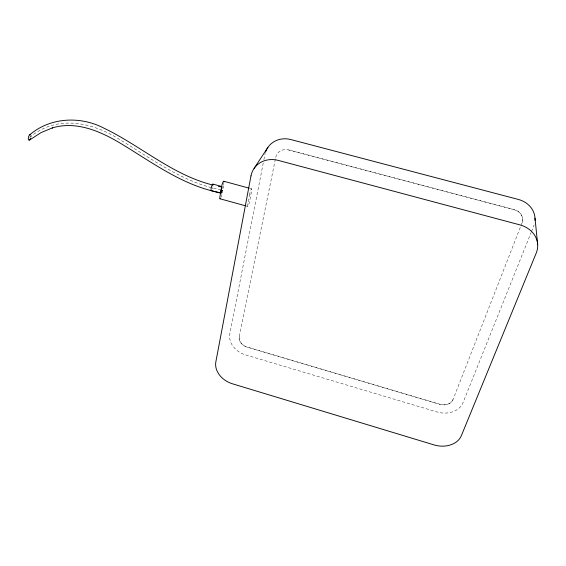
<?xml version="1.0" encoding="UTF-8"?>
<svg xmlns="http://www.w3.org/2000/svg" width="566" height="566" viewBox="0 0 566 566"><rect width="100%" height="100%" fill="white"/><g stroke="black" fill="none" stroke-linecap="round" stroke-linejoin="round"><path stroke-width="0.42" stroke-dasharray="2.83 2.12" d="M222.162 192.964L222.594 190.445M222.919 188.549L223.457 185.379M223.563 184.742L223.782 183.469A3.842 0.715 -75.1 0 0 223.832 183.172M263.247 162.973L229.817 333.749A19.796 15.898 24.9 0 0 245.361 354.811L437.136 411.984A20.97 16.386 9.4 0 0 463.023 402.681L531.149 232.428M263.912 159.598L264.902 154.532A22.59 20.687 31.7 0 1 265.178 153.315M275.373 159.053L239.213 336.529A9.898 7.945 24.9 0 0 246.988 347.107L440.03 404.414A10.485 8.193 9.4 0 0 452.977 399.709L522.015 222.962A12.219 10.57 -5.2 0 0 514.31 209.668L288.71 149.919A11.292 10.344 31.7 0 0 275.727 157.32M531.467 231.643L533.66 226.159A24.444 21.147 -5.2 0 0 534.099 224.935M29.644 137.425C57.046 114.29 92.626 122.122 120.317 139.965C152.204 158.996 182.91 182.577 220.224 189.652M288.66 149.997L514.31 209.767A12.219 10.57 -5.2 0 1 522.022 223.061M249.953 188.386L251.644 188.846M246.012 205.939L247.689 206.399M452.984 399.582A10.485 8.193 9.4 0 1 440.037 404.287L247.038 347A9.898 7.945 24.9 0 1 239.262 336.423M221.858 194.57A3.813 0.7 -74.9 0 1 220.981 197.378M222.841 186.893A3.375 0.623 -75 0 1 222.855 188.315M222.452 190.24A3.375 0.623 -75 0 1 222.162 191.216M213.021 186.051A3.375 0.665 -75 0 1 212.972 186.327M212.689 187.565A3.375 0.665 -75 0 1 212.292 188.846M222.36 190.275A2.915 0.538 -75 0 1 222.183 190.862M30.946 135.769A2.83 1.196 -76.4 0 1 30.897 137.234M249.67 194.103L247.738 204.269A3.828 0.573 -74.8 0 0 248.05 206.059A3.828 0.573 -74.8 0 0 249.641 201.156L251.58 191.046A3.863 0.58 -74.9 0 0 251.276 189.164A3.863 0.58 -74.9 0 0 249.67 194.103"/><path stroke-width="0.85" d="M254.084 168.42L267.902 147.372M29.729 134.821C50.332 117.183 80.598 115.846 104.123 128.263C140.92 145.936 172.354 174.929 212.682 184.997M29.559 140.007L41.191 132.522L52.688 127.789L52.199 127.951C75.618 120.7 99.694 130.958 119.659 142.809C151.943 162.102 183.2 186.15 221.15 192.865M218.419 186.348L221.745 187.049M223.733 181.24L249.104 188.153M212.936 184.106L221.922 186.561M211.182 190.615L220.981 193.303A3.375 0.623 -75 0 1 221.561 188.874M220.004 198.779L245.17 205.706M535.012 218.235L537.693 244.745M265.546 152.105A22.59 20.687 31.7 0 1 290.867 139.561L518.265 199.416A24.444 21.147 -5.2 0 1 534.99 220.33M223.931 182.075A3.842 0.715 -75.1 0 0 223.039 181.99A3.842 0.715 -75.1 0 0 221.667 186.447L219.941 196.628A3.813 0.7 -74.9 0 0 220.429 198.454M211.486 190.445A3.375 0.665 -75 0 1 211.528 186.787A3.375 0.665 -75 0 1 213.141 184.827M221.03 192.801A2.915 0.538 -75 0 1 221.023 191.379M221.207 190.424A2.915 0.538 -75 0 1 221.603 189.03M30.592 138.387A2.83 1.196 -76.4 0 1 28.654 139.958A2.83 1.196 -76.4 0 1 28.781 136.201A2.83 1.196 -76.4 0 1 30.713 134.998M250.986 175.899L215.844 361.865A20.85 16.322 25.1 0 0 232.336 383.755L434.108 444.926A22.138 16.874 10.3 0 0 461.368 435.657L536.243 253.023A25.986 22.145 -3.1 0 0 519.892 224.879L278.302 160.404A23.97 21.572 31.1 0 0 250.986 175.899"/></g></svg>
